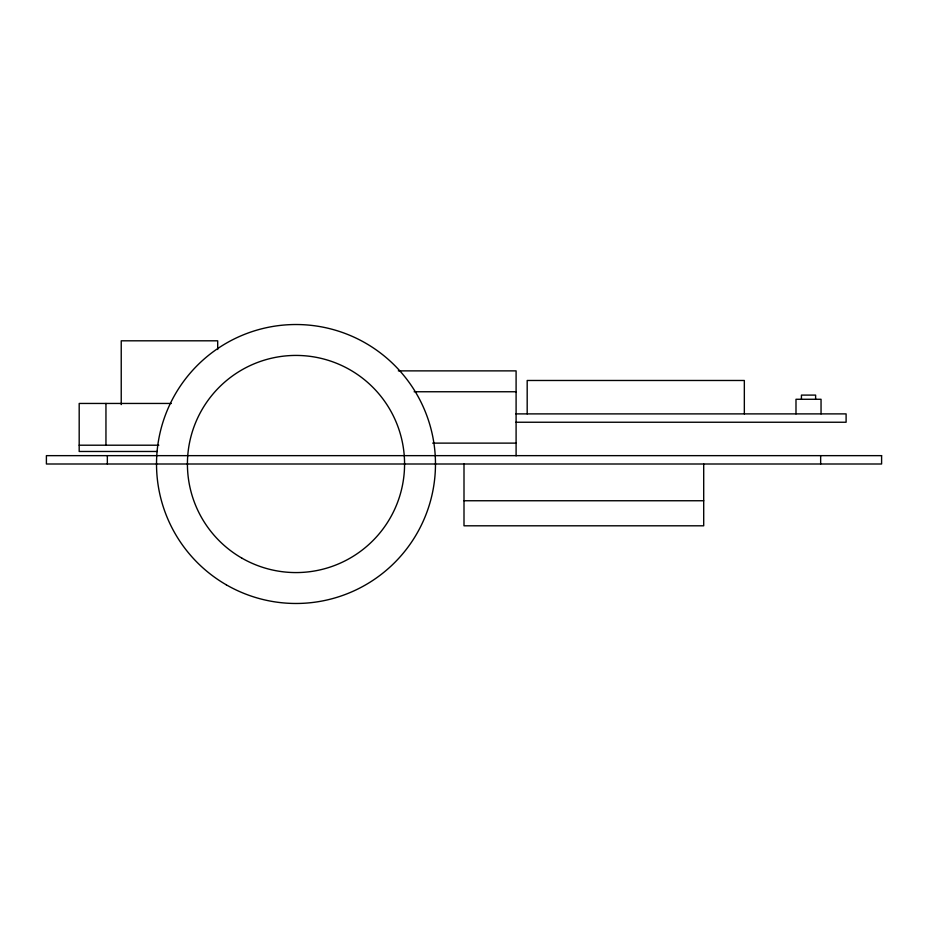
<?xml version="1.0" encoding="UTF-8"?>
<svg xmlns="http://www.w3.org/2000/svg" width="928" height="928" viewBox="0 0 928 928"><rect width="100%" height="100%" fill="white"/><g stroke="black" fill="none" stroke-linecap="round" stroke-linejoin="round"><path stroke-width="1.39" d="M398.332 370.875L516.096 370.875L516.096 455.834M414.132 391.755L516.096 391.755M171.344 403.448L79.193 403.448L79.182 451.472L157.389 451.472M515.875 413.888L846.104 413.888L846.104 422.24L515.875 422.24M432.68 443.12L516.096 443.12M79.182 445.208L158.839 445.208M464 500.749L703.702 500.749M821.048 413.888L821.048 399.272L795.992 399.272L795.992 413.888M820.654 455.648L820.654 464M815.619 399.272L815.619 395.096L801.444 395.096L801.421 399.272M744.337 413.888L744.337 380.48L527.185 380.48L527.185 413.888M703.702 464L703.702 525.805L464 525.805L464 464M217.697 349.508L217.697 340.808L121.232 340.808L121.232 404.608M107.346 455.648L107.346 464M105.954 403.448L105.954 445.208M881.6 455.648L46.4 455.648L46.4 464L881.6 464L881.6 455.648M241.709 558.03A108.576 108.576 0 0 0 404.573 464A108.576 108.576 0 0 0 241.709 369.97A108.576 108.576 0 0 0 241.709 558.03M226.258 584.791A139.478 139.478 0 0 0 435.476 464A139.478 139.478 0 0 0 226.258 343.209A139.478 139.478 0 0 0 226.258 584.791"/></g></svg>
